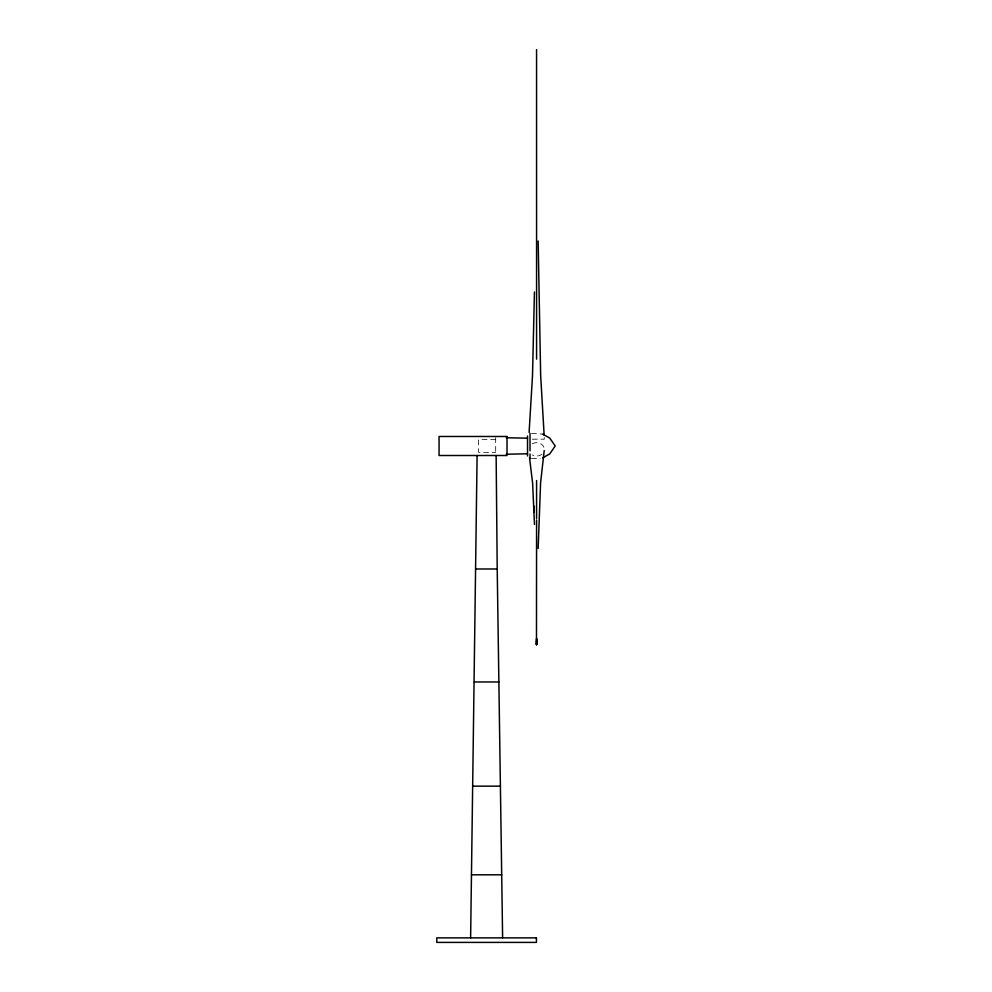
<?xml version="1.0" encoding="UTF-8"?>
<svg xmlns="http://www.w3.org/2000/svg" width="992" height="992" viewBox="0 0 992 992"><rect width="100%" height="100%" fill="white"/><g stroke="black" fill="none" stroke-linecap="round" stroke-linejoin="round"><path stroke-width="0.74" stroke-dasharray="4.96 3.72" d="M531.476 433.368L542.698 434.124M532.307 439.196L544.286 439.196L544.199 436.48M495.678 439.642L478.628 439.642L478.628 452.327L495.678 452.327M531.476 458.614L540.206 458.614M495.678 437.683L495.678 453.815M542.029 454.1A7.7 6.671 0 0 1 532.307 454.931M532.307 443.833A7.7 6.671 0 0 1 540.218 443.498A7.7 6.671 0 0 1 544.286 449.388"/><path stroke-width="1.49" d="M536.56 49.6L536.585 359.154M536.61 644.763L536.635 640.745L536.709 644.403A3.1 2.691 -0.1 0 0 536.697 643.858L536.461 643.957A3.1 2.691 -0.1 0 0 536.474 644.502L536.585 520.106M470.617 937.874L477.102 455.502M534.44 291.958L532.506 375.77L529.108 432.4M538.148 548.477L540.59 482.893L544.211 450.517M542.698 457.845L549.729 453.914L555.21 445.991L549.729 438.055L542.698 434.124M506.292 454.237L527.533 453.778M476.024 568.986L497.215 568.986L502.622 937.874M474.325 681.963L498.914 681.963M472.762 786.16L500.476 786.16M471.485 874.808L501.754 874.808M506.292 437.745L527.533 438.191M529.48 457.535L532.592 482.893L534.477 524.433M536.697 643.858L536.709 643.957A3.1 2.691 0.1 0 1 536.697 644.502M536.474 644.502L536.461 644.403A3.1 2.691 0.1 0 1 536.474 643.858M544.149 435.116L540.665 375.77L538.148 240.994M533.981 506.007L534.142 511.822M496.136 455.502L497.215 568.986M536.585 480.512L536.585 518.618M530.013 433.368L530.013 450.814M530.013 453.989L530.013 458.614M527.533 436.021L527.533 455.948M536.635 638.563L536.61 643.61L536.536 638.563M507.011 436.48L439.059 436.48L439.059 455.502L507.011 455.502L507.011 436.48M536.449 937.874L436.79 937.874L436.79 942.4L536.449 942.4L536.449 937.874"/></g></svg>
